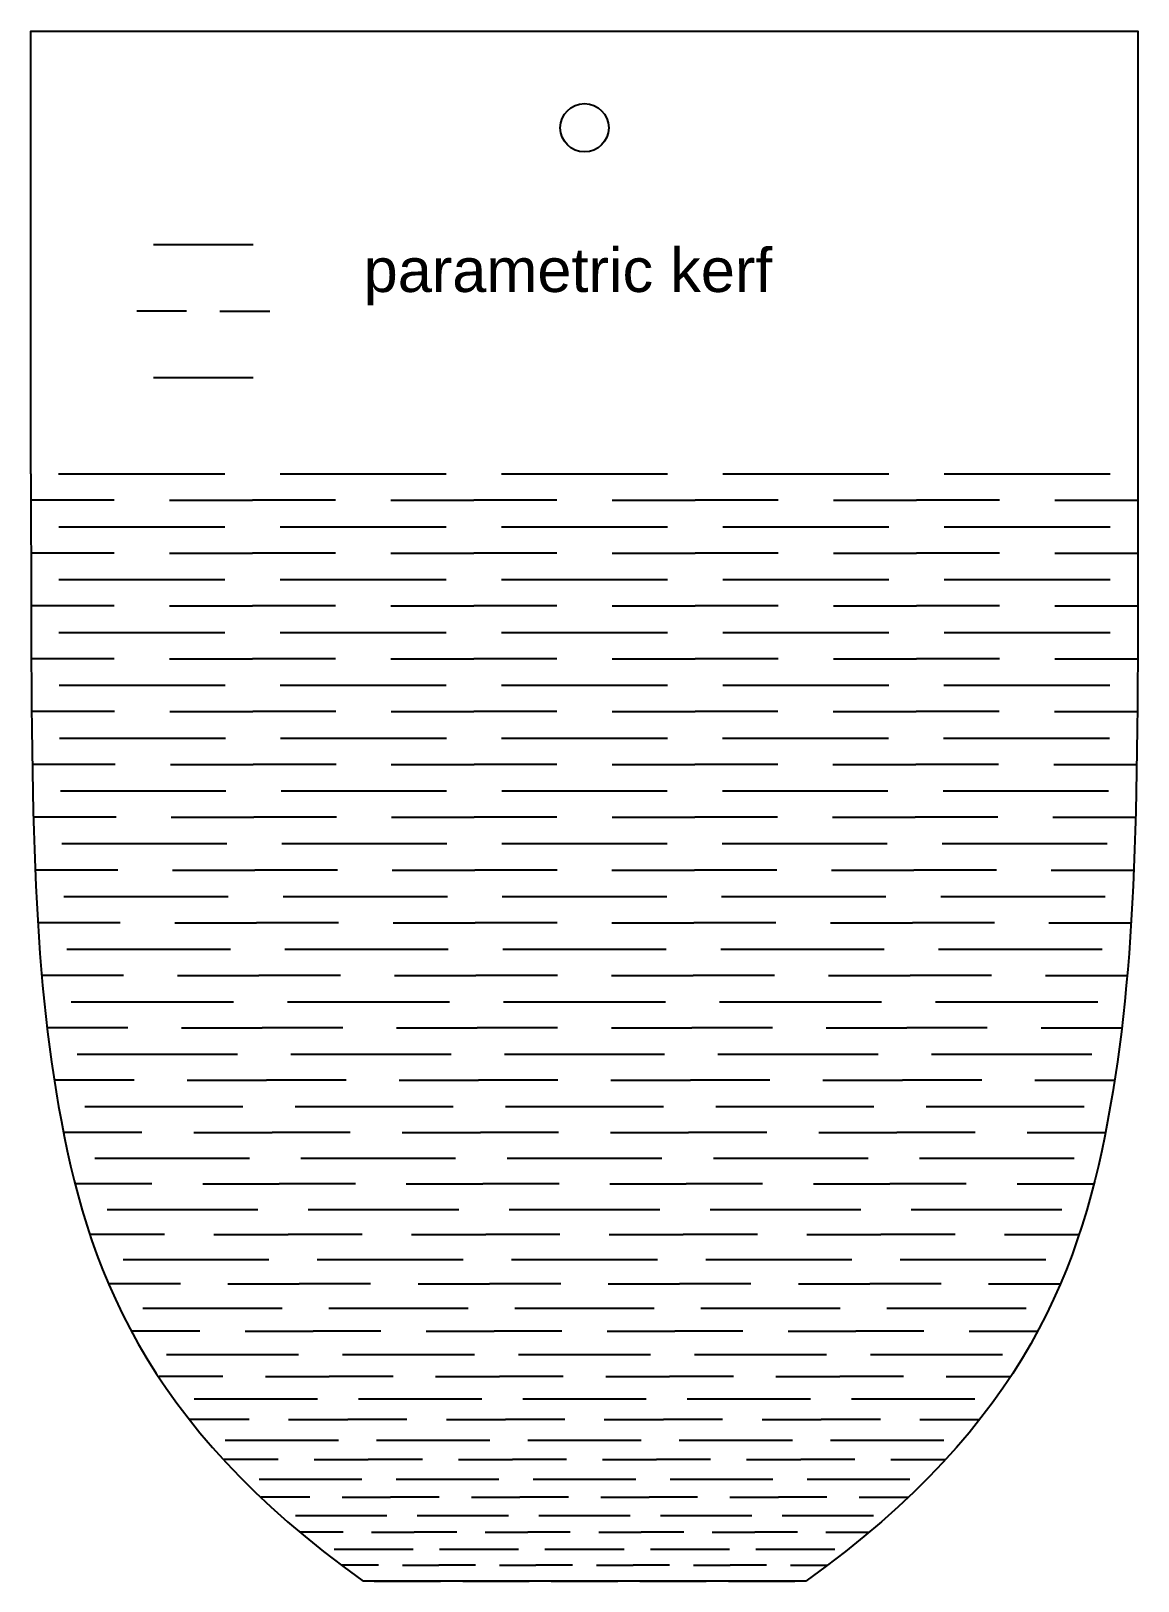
# Model space of a CAD drawing. Extents: x 0.4 to 17.3, y 0.4 to 6.1.
# Drawn here: x 4.73 to 8.86, y 0.36 to 6.14 of the extents above; entities that cross this region are included whole.
import ezdxf

# ---------------------------------------------------------------- set-up
doc = ezdxf.new("R2010")
doc.units = 0
doc.header["$MEASUREMENT"] = 0
doc.layers.add('DEFAULT', color=7, linetype='CONTINUOUS')

msp = doc.modelspace()

# ---------------------------------------------------------------- linework, layer by layer
at = {"layer": 'DEFAULT'}
for points in [[(4.7303, 4.4919), (4.7303, 6.1446), (8.8621, 6.1446), (8.8621, 4.4919)], [(5.1871, 5.3477), (5.5594, 5.3477)], [(5.3112, 5.0995), (5.125, 5.0995)], [(5.4353, 5.0995), (5.6214, 5.0995)], [(5.1871, 4.8513), (5.5594, 4.8513)], [(4.8336, 4.4919), (5.4534, 4.4919)], [(5.66, 4.4919), (6.2798, 4.4919)], [(6.4864, 4.4919), (7.1061, 4.4919)], [(7.3127, 4.4919), (7.9325, 4.4919)], [(8.1391, 4.4919), (8.7588, 4.4919)], [(5.0402, 4.3933), (4.7304, 4.3933)], [(5.2468, 4.3933), (5.5567, 4.3933)], [(5.8666, 4.3933), (5.5567, 4.3933)], [(6.0732, 4.3933), (6.3831, 4.3933)], [(6.6929, 4.3933), (6.3831, 4.3933)], [(6.8995, 4.3933), (7.2094, 4.3933)], [(7.5193, 4.3933), (7.2094, 4.3933)], [(7.7259, 4.3933), (8.0358, 4.3933)], [(8.3456, 4.3933), (8.0358, 4.3933)], [(8.5522, 4.3933), (8.8621, 4.3933)], [(4.8337, 4.2948), (5.4534, 4.2948)], [(4.8337, 4.2948), (5.4534, 4.2948)], [(5.66, 4.2948), (6.2798, 4.2948)], [(5.66, 4.2948), (6.2798, 4.2948)], [(6.4864, 4.2948), (7.1061, 4.2948)], [(6.4864, 4.2948), (7.1061, 4.2948)], [(7.3127, 4.2948), (7.9325, 4.2948)], [(7.3127, 4.2948), (7.9325, 4.2948)], [(8.139, 4.2948), (8.7588, 4.2948)], [(8.139, 4.2948), (8.7588, 4.2948)], [(5.0403, 4.1962), (4.7304, 4.1962)], [(5.2469, 4.1962), (5.5568, 4.1962)], [(5.8666, 4.1962), (5.5568, 4.1962)], [(6.0732, 4.1962), (6.3831, 4.1962)], [(6.6929, 4.1962), (6.3831, 4.1962)], [(6.8995, 4.1962), (7.2094, 4.1962)], [(7.5193, 4.1962), (7.2094, 4.1962)], [(7.7258, 4.1962), (8.0357, 4.1962)], [(8.3456, 4.1962), (8.0357, 4.1962)], [(8.5522, 4.1962), (8.862, 4.1962)], [(4.8338, 4.0976), (5.4535, 4.0976)], [(4.8338, 4.0976), (5.4535, 4.0976)], [(5.6601, 4.0976), (6.2798, 4.0976)], [(5.6601, 4.0976), (6.2798, 4.0976)], [(6.4864, 4.0976), (7.1061, 4.0976)], [(6.4864, 4.0976), (7.1061, 4.0976)], [(7.3127, 4.0976), (7.9324, 4.0976)], [(7.3127, 4.0976), (7.9324, 4.0976)], [(8.1389, 4.0976), (8.7587, 4.0976)], [(8.1389, 4.0976), (8.7587, 4.0976)], [(5.0406, 3.999), (4.7307, 3.999)], [(5.2471, 3.999), (5.5569, 3.999)], [(5.8668, 3.999), (5.5569, 3.999)], [(6.0733, 3.999), (6.3831, 3.999)], [(6.693, 3.999), (6.3831, 3.999)], [(6.8995, 3.999), (7.2093, 3.999)], [(7.5192, 3.999), (7.2093, 3.999)], [(7.7257, 3.999), (8.0355, 3.999)], [(8.3453, 3.999), (8.0355, 3.999)], [(8.5519, 3.999), (8.8617, 3.999)], [(4.8342, 3.9004), (5.4538, 3.9004)], [(4.8342, 3.9004), (5.4538, 3.9004)], [(5.6603, 3.9004), (6.2799, 3.9004)], [(5.6603, 3.9004), (6.2799, 3.9004)], [(6.4864, 3.9004), (7.106, 3.9004)], [(6.4864, 3.9004), (7.106, 3.9004)], [(7.3125, 3.9004), (7.9321, 3.9004)], [(7.3125, 3.9004), (7.9321, 3.9004)], [(8.1386, 3.9004), (8.7582, 3.9004)], [(8.1386, 3.9004), (8.7582, 3.9004)], [(5.0412, 3.8019), (4.7315, 3.8019)], [(5.2477, 3.8019), (5.5574, 3.8019)], [(5.8671, 3.8019), (5.5574, 3.8019)], [(6.0736, 3.8019), (6.3833, 3.8019)], [(6.693, 3.8019), (6.3833, 3.8019)], [(6.8995, 3.8019), (7.2092, 3.8019)], [(7.5189, 3.8019), (7.2092, 3.8019)], [(7.7254, 3.8019), (8.0351, 3.8019)], [(8.3448, 3.8019), (8.0351, 3.8019)], [(8.5513, 3.8019), (8.861, 3.8019)], [(4.8352, 3.7033), (5.4545, 3.7033)], [(4.8352, 3.7033), (5.4545, 3.7033)], [(5.6609, 3.7033), (6.2802, 3.7033)], [(5.6609, 3.7033), (6.2802, 3.7033)], [(6.4866, 3.7033), (7.1059, 3.7033)], [(6.4866, 3.7033), (7.1059, 3.7033)], [(7.3123, 3.7033), (7.9316, 3.7033)], [(7.3123, 3.7033), (7.9316, 3.7033)], [(8.138, 3.7033), (8.7573, 3.7033)], [(8.138, 3.7033), (8.7573, 3.7033)], [(5.0424, 3.6047), (4.733, 3.6047)], [(5.2488, 3.6047), (5.5583, 3.6047)], [(5.8678, 3.6047), (5.5583, 3.6047)], [(6.0741, 3.6047), (6.3836, 3.6047)], [(6.6931, 3.6047), (6.3836, 3.6047)], [(6.8994, 3.6047), (7.2089, 3.6047)], [(7.5184, 3.6047), (7.2089, 3.6047)], [(7.7247, 3.6047), (8.0342, 3.6047)], [(8.3437, 3.6047), (8.0342, 3.6047)], [(8.55, 3.6047), (8.8595, 3.6047)], [(4.837, 3.5061), (5.4557, 3.5061)], [(4.837, 3.5061), (5.4557, 3.5061)], [(5.662, 3.5061), (6.2807, 3.5061)], [(5.662, 3.5061), (6.2807, 3.5061)], [(6.4869, 3.5061), (7.1056, 3.5061)], [(6.4869, 3.5061), (7.1056, 3.5061)], [(7.3118, 3.5061), (7.9305, 3.5061)], [(7.3118, 3.5061), (7.9305, 3.5061)], [(8.1367, 3.5061), (8.7554, 3.5061)], [(8.1367, 3.5061), (8.7554, 3.5061)], [(5.0447, 3.4076), (4.7356, 3.4076)], [(5.2507, 3.4076), (5.5598, 3.4076)], [(5.8689, 3.4076), (5.5598, 3.4076)], [(6.075, 3.4076), (6.3841, 3.4076)], [(6.6932, 3.4076), (6.3841, 3.4076)], [(6.8993, 3.4076), (7.2084, 3.4076)], [(7.5175, 3.4076), (7.2084, 3.4076)], [(7.7235, 3.4076), (8.0326, 3.4076)], [(8.3417, 3.4076), (8.0326, 3.4076)], [(8.5478, 3.4076), (8.8569, 3.4076)], [(4.8402, 3.309), (5.4579, 3.309)], [(4.8402, 3.309), (5.4579, 3.309)], [(5.6638, 3.309), (6.2815, 3.309)], [(5.6638, 3.309), (6.2815, 3.309)], [(6.4874, 3.309), (7.1051, 3.309)], [(6.4874, 3.309), (7.1051, 3.309)], [(7.311, 3.309), (7.9287, 3.309)], [(7.311, 3.309), (7.9287, 3.309)], [(8.1346, 3.309), (8.7523, 3.309)], [(8.1346, 3.309), (8.7523, 3.309)], [(5.0483, 3.2105), (4.7399, 3.2105)], [(5.254, 3.2105), (5.5624, 3.2105)], [(5.8709, 3.2105), (5.5624, 3.2105)], [(6.0765, 3.2105), (6.385, 3.2105)], [(6.6934, 3.2105), (6.385, 3.2105)], [(6.8991, 3.2105), (7.2075, 3.2105)], [(7.516, 3.2105), (7.2075, 3.2105)], [(7.7216, 3.2105), (8.0301, 3.2105)], [(8.3385, 3.2105), (8.0301, 3.2105)], [(8.5441, 3.2105), (8.8526, 3.2105)], [(4.8452, 3.1119), (5.4613, 3.1119)], [(4.8452, 3.1119), (5.4613, 3.1119)], [(5.6667, 3.1119), (6.2828, 3.1119)], [(5.6667, 3.1119), (6.2828, 3.1119)], [(6.4882, 3.1119), (7.1043, 3.1119)], [(6.4882, 3.1119), (7.1043, 3.1119)], [(7.3097, 3.1119), (7.9258, 3.1119)], [(7.3097, 3.1119), (7.9258, 3.1119)], [(8.1312, 3.1119), (8.7473, 3.1119)], [(8.1312, 3.1119), (8.7473, 3.1119)], [(5.054, 3.0134), (4.7466, 3.0134)], [(5.259, 3.0134), (5.5664, 3.0134)], [(5.8739, 3.0134), (5.5664, 3.0134)], [(6.0789, 3.0134), (6.3863, 3.0134)], [(6.6937, 3.0134), (6.3863, 3.0134)], [(6.8987, 3.0134), (7.2062, 3.0134)], [(7.5136, 3.0134), (7.2062, 3.0134)], [(7.7186, 3.0134), (8.026, 3.0134)], [(8.3335, 3.0134), (8.026, 3.0134)], [(8.5384, 3.0134), (8.8459, 3.0134)], [(4.853, 2.9149), (5.4666, 2.9149)], [(4.853, 2.9149), (5.4666, 2.9149)], [(5.6712, 2.9149), (6.2848, 2.9149)], [(5.6712, 2.9149), (6.2848, 2.9149)], [(6.4894, 2.9149), (7.1031, 2.9149)], [(6.4894, 2.9149), (7.1031, 2.9149)], [(7.3076, 2.9149), (7.9213, 2.9149)], [(7.3076, 2.9149), (7.9213, 2.9149)], [(8.1258, 2.9149), (8.7395, 2.9149)], [(8.1258, 2.9149), (8.7395, 2.9149)], [(5.0626, 2.8165), (4.7567, 2.8165)], [(5.2666, 2.8165), (5.5725, 2.8165)], [(5.8784, 2.8165), (5.5725, 2.8165)], [(6.0824, 2.8165), (6.3883, 2.8165)], [(6.6943, 2.8165), (6.3883, 2.8165)], [(6.8982, 2.8165), (7.2041, 2.8165)], [(7.5101, 2.8165), (7.2041, 2.8165)], [(7.714, 2.8165), (8.0199, 2.8165)], [(8.3259, 2.8165), (8.0199, 2.8165)], [(8.5298, 2.8165), (8.8358, 2.8165)], [(4.8644, 2.7181), (5.4745, 2.7181)], [(4.8644, 2.7181), (5.4745, 2.7181)], [(5.6778, 2.7181), (6.2879, 2.7181)], [(5.6778, 2.7181), (6.2879, 2.7181)], [(6.4912, 2.7181), (7.1013, 2.7181)], [(6.4912, 2.7181), (7.1013, 2.7181)], [(7.3046, 2.7181), (7.9147, 2.7181)], [(7.3046, 2.7181), (7.9147, 2.7181)], [(8.118, 2.7181), (8.7281, 2.7181)], [(8.118, 2.7181), (8.7281, 2.7181)], [(5.075, 2.6199), (4.7713, 2.6199)], [(5.2775, 2.6199), (5.5813, 2.6199)], [(5.885, 2.6199), (5.5813, 2.6199)], [(6.0875, 2.6199), (6.3912, 2.6199)], [(6.695, 2.6199), (6.3912, 2.6199)], [(6.8975, 2.6199), (7.2012, 2.6199)], [(7.505, 2.6199), (7.2012, 2.6199)], [(7.7075, 2.6199), (8.0112, 2.6199)], [(8.3149, 2.6199), (8.0112, 2.6199)], [(8.5174, 2.6199), (8.8212, 2.6199)], [(4.8807, 2.5217), (5.4856, 2.5217)], [(4.8807, 2.5217), (5.4856, 2.5217)], [(5.6872, 2.5217), (6.2921, 2.5217)], [(5.6872, 2.5217), (6.2921, 2.5217)], [(6.4938, 2.5217), (7.0987, 2.5217)], [(6.4938, 2.5217), (7.0987, 2.5217)], [(7.3003, 2.5217), (7.9052, 2.5217)], [(7.3003, 2.5217), (7.9052, 2.5217)], [(8.1069, 2.5217), (8.7118, 2.5217)], [(8.1069, 2.5217), (8.7118, 2.5217)], [(5.0923, 2.4239), (4.7916, 2.4239)], [(5.2927, 2.4239), (5.5934, 2.4239)], [(5.8941, 2.4239), (5.5934, 2.4239)], [(6.0946, 2.4239), (6.3953, 2.4239)], [(6.696, 2.4239), (6.3953, 2.4239)], [(6.8965, 2.4239), (7.1972, 2.4239)], [(7.4979, 2.4239), (7.1972, 2.4239)], [(7.6983, 2.4239), (7.999, 2.4239)], [(8.2997, 2.4239), (7.999, 2.4239)], [(8.5002, 2.4239), (8.8009, 2.4239)], [(4.9029, 2.326), (5.5008, 2.326)], [(4.9029, 2.326), (5.5008, 2.326)], [(5.7001, 2.326), (6.298, 2.326)], [(5.7001, 2.326), (6.298, 2.326)], [(6.4973, 2.326), (7.0952, 2.326)], [(6.4973, 2.326), (7.0952, 2.326)], [(7.2945, 2.326), (7.8924, 2.326)], [(7.2945, 2.326), (7.8924, 2.326)], [(8.0917, 2.326), (8.6896, 2.326)], [(8.0917, 2.326), (8.6896, 2.326)], [(5.1151, 2.2286), (4.8184, 2.2286)], [(5.3129, 2.2286), (5.6095, 2.2286)], [(5.9062, 2.2286), (5.6095, 2.2286)], [(6.104, 2.2286), (6.4007, 2.2286)], [(6.6973, 2.2286), (6.4007, 2.2286)], [(6.8951, 2.2286), (7.1918, 2.2286)], [(7.4885, 2.2286), (7.1918, 2.2286)], [(7.6863, 2.2286), (7.9829, 2.2286)], [(8.2796, 2.2286), (7.9829, 2.2286)], [(8.4774, 2.2286), (8.7741, 2.2286)], [(4.9317, 2.1312), (5.5205, 2.1312)], [(4.9317, 2.1312), (5.5205, 2.1312)], [(5.7168, 2.1312), (6.3056, 2.1312)], [(5.7168, 2.1312), (6.3056, 2.1312)], [(6.5018, 2.1312), (7.0906, 2.1312)], [(6.5018, 2.1312), (7.0906, 2.1312)], [(7.2869, 2.1312), (7.8757, 2.1312)], [(7.2869, 2.1312), (7.8757, 2.1312)], [(8.0719, 2.1312), (8.6607, 2.1312)], [(8.0719, 2.1312), (8.6607, 2.1312)], [(5.1442, 2.0345), (4.8527, 2.0345)], [(5.3386, 2.0345), (5.6301, 2.0345)], [(5.9216, 2.0345), (5.6301, 2.0345)], [(6.116, 2.0345), (6.4075, 2.0345)], [(6.6991, 2.0345), (6.4075, 2.0345)], [(6.8934, 2.0345), (7.1849, 2.0345)], [(7.4765, 2.0345), (7.1849, 2.0345)], [(7.6708, 2.0345), (7.9624, 2.0345)], [(8.2539, 2.0345), (7.9624, 2.0345)], [(8.4482, 2.0345), (8.7398, 2.0345)], [(4.968, 1.9378), (5.5453, 1.9378)], [(4.968, 1.9378), (5.5453, 1.9378)], [(5.7378, 1.9378), (6.3151, 1.9378)], [(5.7378, 1.9378), (6.3151, 1.9378)], [(6.5076, 1.9378), (7.0849, 1.9378)], [(6.5076, 1.9378), (7.0849, 1.9378)], [(7.2773, 1.9378), (7.8547, 1.9378)], [(7.2773, 1.9378), (7.8547, 1.9378)], [(8.0471, 1.9378), (8.6244, 1.9378)], [(8.0471, 1.9378), (8.6244, 1.9378)], [(5.1812, 1.8423), (4.8962, 1.8423)], [(5.3712, 1.8423), (5.6562, 1.8423)], [(5.9412, 1.8423), (5.6562, 1.8423)], [(6.1312, 1.8423), (6.4162, 1.8423)], [(6.7012, 1.8423), (6.4162, 1.8423)], [(6.8912, 1.8423), (7.1762, 1.8423)], [(7.4612, 1.8423), (7.1762, 1.8423)], [(7.6512, 1.8423), (7.9362, 1.8423)], [(8.2212, 1.8423), (7.9362, 1.8423)], [(8.4112, 1.8423), (8.6962, 1.8423)], [(5.0145, 1.7468), (5.5771, 1.7468)], [(5.0145, 1.7468), (5.5771, 1.7468)], [(5.7647, 1.7468), (6.3274, 1.7468)], [(5.7647, 1.7468), (6.3274, 1.7468)], [(6.5149, 1.7468), (7.0776, 1.7468)], [(6.5149, 1.7468), (7.0776, 1.7468)], [(7.2651, 1.7468), (7.8278, 1.7468)], [(7.2651, 1.7468), (7.8278, 1.7468)], [(8.0153, 1.7468), (8.578, 1.7468)], [(8.0153, 1.7468), (8.578, 1.7468)], [(5.2286, 1.6533), (4.9519, 1.6533)], [(5.413, 1.6533), (5.6896, 1.6533)], [(5.9663, 1.6533), (5.6896, 1.6533)], [(6.1507, 1.6533), (6.4274, 1.6533)], [(6.704, 1.6533), (6.4274, 1.6533)], [(6.8884, 1.6533), (7.1651, 1.6533)], [(7.4417, 1.6533), (7.1651, 1.6533)], [(7.6262, 1.6533), (7.9028, 1.6533)], [(8.1795, 1.6533), (7.9028, 1.6533)], [(8.3639, 1.6533), (8.6406, 1.6533)], [(5.0738, 1.5598), (5.6177, 1.5598)], [(5.0738, 1.5598), (5.6177, 1.5598)], [(5.799, 1.5598), (6.343, 1.5598)], [(5.799, 1.5598), (6.343, 1.5598)], [(6.5243, 1.5598), (7.0682, 1.5598)], [(6.5243, 1.5598), (7.0682, 1.5598)], [(7.2495, 1.5598), (7.7934, 1.5598)], [(7.2495, 1.5598), (7.7934, 1.5598)], [(7.9747, 1.5598), (8.5187, 1.5598)], [(7.9747, 1.5598), (8.5187, 1.5598)], [(5.2881, 1.4693), (5.022, 1.4693)], [(5.4655, 1.4693), (5.7317, 1.4693)], [(5.9978, 1.4693), (5.7317, 1.4693)], [(6.1752, 1.4693), (6.4414, 1.4693)], [(6.7075, 1.4693), (6.4414, 1.4693)], [(6.8849, 1.4693), (7.1511, 1.4693)], [(7.4172, 1.4693), (7.1511, 1.4693)], [(7.5947, 1.4693), (7.8608, 1.4693)], [(8.1269, 1.4693), (7.8608, 1.4693)], [(8.3044, 1.4693), (8.5705, 1.4693)], [(5.1476, 1.3787), (5.6682, 1.3787)], [(5.1476, 1.3787), (5.6682, 1.3787)], [(5.8417, 1.3787), (6.3624, 1.3787)], [(5.8417, 1.3787), (6.3624, 1.3787)], [(6.5359, 1.3787), (7.0565, 1.3787)], [(6.5359, 1.3787), (7.0565, 1.3787)], [(7.2301, 1.3787), (7.7507, 1.3787)], [(7.2301, 1.3787), (7.7507, 1.3787)], [(7.9243, 1.3787), (8.4449, 1.3787)], [(7.9243, 1.3787), (8.4449, 1.3787)], [(5.3608, 1.2919), (5.1075, 1.2919)], [(5.5297, 1.2919), (5.783, 1.2919)], [(6.0363, 1.2919), (5.783, 1.2919)], [(6.2052, 1.2919), (6.4585, 1.2919)], [(6.7118, 1.2919), (6.4585, 1.2919)], [(6.8807, 1.2919), (7.134, 1.2919)], [(7.3873, 1.2919), (7.134, 1.2919)], [(7.5562, 1.2919), (7.8095, 1.2919)], [(8.0628, 1.2919), (7.8095, 1.2919)], [(8.2317, 1.2919), (8.485, 1.2919)], [(5.2363, 1.2051), (5.7289, 1.2051)], [(5.2363, 1.2051), (5.7289, 1.2051)], [(5.8931, 1.2051), (6.3857, 1.2051)], [(5.8931, 1.2051), (6.3857, 1.2051)], [(6.5499, 1.2051), (7.0425, 1.2051)], [(6.5499, 1.2051), (7.0425, 1.2051)], [(7.2068, 1.2051), (7.6994, 1.2051)], [(7.2068, 1.2051), (7.6994, 1.2051)], [(7.8636, 1.2051), (8.3562, 1.2051)], [(7.8636, 1.2051), (8.3562, 1.2051)], [(5.4465, 1.1228), (5.2084, 1.1228)], [(5.6053, 1.1228), (5.8435, 1.1228)], [(6.0817, 1.1228), (5.8435, 1.1228)], [(6.2405, 1.1228), (6.4787, 1.1228)], [(6.7168, 1.1228), (6.4787, 1.1228)], [(6.8756, 1.1228), (7.1138, 1.1228)], [(7.352, 1.1228), (7.1138, 1.1228)], [(7.5108, 1.1228), (7.749, 1.1228)], [(7.9871, 1.1228), (7.749, 1.1228)], [(8.1459, 1.1228), (8.3841, 1.1228)], [(5.3392, 1.0405), (5.7993, 1.0405)], [(5.3392, 1.0405), (5.7993, 1.0405)], [(5.9527, 1.0405), (6.4128, 1.0405)], [(5.9527, 1.0405), (6.4128, 1.0405)], [(6.5662, 1.0405), (7.0263, 1.0405)], [(6.5662, 1.0405), (7.0263, 1.0405)], [(7.1797, 1.0405), (7.6398, 1.0405)], [(7.1797, 1.0405), (7.6398, 1.0405)], [(7.7931, 1.0405), (8.2532, 1.0405)], [(7.7931, 1.0405), (8.2532, 1.0405)], [(5.5444, 0.9631), (5.3235, 0.9631)], [(5.6917, 0.9631), (5.9126, 0.9631)], [(6.1335, 0.9631), (5.9126, 0.9631)], [(6.2808, 0.9631), (6.5017, 0.9631)], [(6.7226, 0.9631), (6.5017, 0.9631)], [(6.8699, 0.9631), (7.0908, 0.9631)], [(7.3117, 0.9631), (7.0908, 0.9631)], [(7.459, 0.9631), (7.6799, 0.9631)], [(7.9008, 0.9631), (7.6799, 0.9631)], [(8.0481, 0.9631), (8.269, 0.9631)], [(5.455, 0.8856), (5.8786, 0.8856)], [(5.455, 0.8856), (5.8786, 0.8856)], [(6.0197, 0.8856), (6.4433, 0.8856)], [(6.0197, 0.8856), (6.4433, 0.8856)], [(6.5845, 0.8856), (7.008, 0.8856)], [(6.5845, 0.8856), (7.008, 0.8856)], [(7.1492, 0.8856), (7.5727, 0.8856)], [(7.1492, 0.8856), (7.5727, 0.8856)], [(7.7139, 0.8856), (8.1374, 0.8856)], [(7.7139, 0.8856), (8.1374, 0.8856)], [(5.653, 0.8131), (5.4512, 0.8131)], [(5.7875, 0.8131), (5.9892, 0.8131)], [(6.191, 0.8131), (5.9892, 0.8131)], [(6.3255, 0.8131), (6.5272, 0.8131)], [(6.729, 0.8131), (6.5272, 0.8131)], [(6.8635, 0.8131), (7.0652, 0.8131)], [(7.267, 0.8131), (7.0652, 0.8131)], [(7.4015, 0.8131), (7.6033, 0.8131)], [(7.805, 0.8131), (7.6033, 0.8131)], [(7.9395, 0.8131), (8.1413, 0.8131)], [(5.5819, 0.7406), (5.9653, 0.7406)], [(5.5819, 0.7406), (5.9653, 0.7406)], [(6.0932, 0.7406), (6.4767, 0.7406)], [(6.0932, 0.7406), (6.4767, 0.7406)], [(6.6045, 0.7406), (6.988, 0.7406)], [(6.6045, 0.7406), (6.988, 0.7406)], [(7.1158, 0.7406), (7.4993, 0.7406)], [(7.1158, 0.7406), (7.4993, 0.7406)], [(7.6271, 0.7406), (8.0106, 0.7406)], [(7.6271, 0.7406), (8.0106, 0.7406)], [(5.7705, 0.6729), (5.5895, 0.6729)], [(5.8912, 0.6729), (6.0722, 0.6729)], [(6.2532, 0.6729), (6.0722, 0.6729)], [(6.3739, 0.6729), (6.5549, 0.6729)], [(6.7359, 0.6729), (6.5549, 0.6729)], [(6.8566, 0.6729), (7.0376, 0.6729)], [(7.2186, 0.6729), (7.0376, 0.6729)], [(7.3392, 0.6729), (7.5203, 0.6729)], [(7.7013, 0.6729), (7.5203, 0.6729)], [(7.8219, 0.6729), (8.0029, 0.6729)], [(5.7179, 0.6051), (6.0584, 0.6051)], [(5.7179, 0.6051), (6.0584, 0.6051)], [(6.1719, 0.6051), (6.5125, 0.6051)], [(6.1719, 0.6051), (6.5125, 0.6051)], [(6.626, 0.6051), (6.9665, 0.6051)], [(6.626, 0.6051), (6.9665, 0.6051)], [(7.08, 0.6051), (7.4205, 0.6051)], [(7.08, 0.6051), (7.4205, 0.6051)], [(7.534, 0.6051), (7.8746, 0.6051)], [(7.534, 0.6051), (7.8746, 0.6051)], [(5.8956, 0.5418), (5.7367, 0.5418)], [(6.0016, 0.5418), (6.1605, 0.5418)], [(6.3194, 0.5418), (6.1605, 0.5418)], [(6.4254, 0.5418), (6.5843, 0.5418)], [(6.7433, 0.5418), (6.5843, 0.5418)], [(6.8492, 0.5418), (7.0081, 0.5418)], [(7.1671, 0.5418), (7.0081, 0.5418)], [(7.273, 0.5418), (7.432, 0.5418)], [(7.5909, 0.5418), (7.432, 0.5418)], [(7.6968, 0.5418), (7.8558, 0.5418)], [(5.8615, 0.4785), (6.1567, 0.4785)], [(5.8615, 0.4785), (6.1567, 0.4785)], [(6.2551, 0.4785), (6.5502, 0.4785)], [(6.2551, 0.4785), (6.5502, 0.4785)], [(6.6486, 0.4785), (6.9438, 0.4785)], [(6.6486, 0.4785), (6.9438, 0.4785)], [(7.0422, 0.4785), (7.3374, 0.4785)], [(7.0422, 0.4785), (7.3374, 0.4785)], [(7.4358, 0.4785), (7.731, 0.4785)], [(7.4358, 0.4785), (7.731, 0.4785)], [(6.0268, 0.4193), (5.8911, 0.4193)], [(6.1174, 0.4193), (6.2531, 0.4193)], [(6.3889, 0.4193), (6.2531, 0.4193)], [(6.4794, 0.4193), (6.6152, 0.4193)], [(6.751, 0.4193), (6.6152, 0.4193)], [(6.8415, 0.4193), (6.9773, 0.4193)], [(7.113, 0.4193), (6.9773, 0.4193)], [(7.2036, 0.4193), (7.3393, 0.4193)], [(7.4751, 0.4193), (7.3393, 0.4193)], [(7.5656, 0.4193), (7.7014, 0.4193)], [(7.6226, 0.3601), (5.9699, 0.3601)], [(6.0112, 0.3601), (6.2591, 0.3601)], [(6.3417, 0.3601), (6.5896, 0.3601)], [(6.6723, 0.3601), (6.9202, 0.3601)], [(7.0028, 0.3601), (7.2507, 0.3601)], [(7.3334, 0.3601), (7.5813, 0.3601)]]:
    msp.add_lwpolyline(points, dxfattribs=at)
for points, knots in [([(6.8865, 5.7834), (6.8865, 5.8332), (6.8461, 5.8737), (6.7962, 5.8737), (6.7464, 5.8737), (6.7059, 5.8332), (6.7059, 5.7834), (6.7059, 5.7335), (6.7464, 5.6931), (6.7962, 5.6931), (6.8461, 5.6931), (6.8865, 5.7335), (6.8865, 5.7834)], [0, 0, 0, 0, 1, 1, 1, 2, 2, 2, 3, 3, 3, 4, 4, 4, 4]), ([(4.7303, 4.4919), (4.7303, 3.3114), (4.7303, 2.7212), (4.8336, 2.1309), (4.9369, 1.5406), (5.1435, 0.9504), (5.9699, 0.3601)], [0, 0, 0, 0, 1, 1, 1, 2, 2, 2, 2]), ([(8.8621, 4.4919), (8.8621, 3.3114), (8.8621, 2.7212), (8.7588, 2.1309), (8.6555, 1.5406), (8.4489, 0.9504), (7.6226, 0.3601)], [0, 0, 0, 0, 1, 1, 1, 2, 2, 2, 2])]:
    msp.add_open_spline(points, degree=3, knots=knots, dxfattribs=at)

# ---------------------------------------------------------------- texts
at = {"layer": 'DEFAULT', "color": 7, "insert": (5.972, 5.1212), "char_height": 0.163767, "attachment_point": 7}
msp.add_mtext('{\\fHelvetica 25 Ultra Light|b0|i0|c0|p34;parametric kerf }', dxfattribs=at)

doc.saveas('drawing.dxf')
